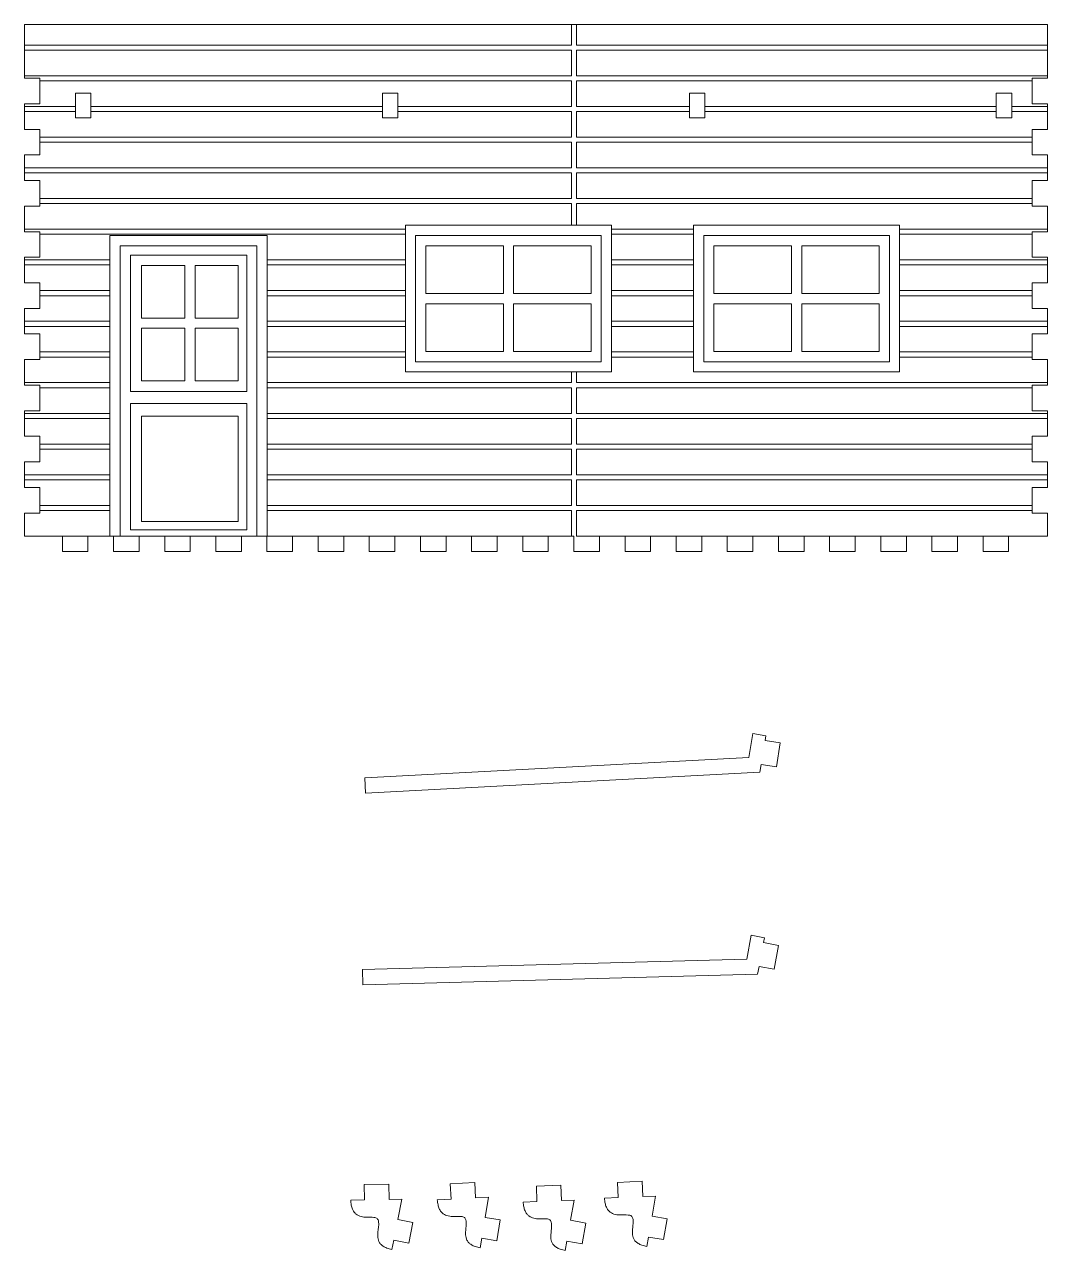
# Model space of a CAD drawing. Header units: millimetres. Extents: x -144 to 523, y -133 to 427.
# Drawn here: x -65.7 to 134.3, y -133.2 to 106.4 of the extents above; entities that cross this region are included whole.
import ezdxf

# ---------------------------------------------------------------- set-up
doc = ezdxf.new("R2010")
doc.units = ezdxf.units.MM

msp = doc.modelspace()

# ---------------------------------------------------------------- linework, layer by layer
at = {"color": 7, "linetype": 'Continuous', "lineweight": 15}
for p, q in [((-65.7, 106.39), (-65.7, 102.39)), ((-65.7, 106.39), (41.23, 106.39)), ((41.23, 106.39), (41.23, 102.39)), ((41.23, 106.39), (42.23, 106.39)), ((42.23, 106.39), (134.3, 106.39)), ((42.23, 106.39), (42.23, 102.39)), ((134.3, 106.39), (134.3, 102.39)), ((-65.7, 102.39), (41.23, 102.39)), ((-65.7, 102.39), (-65.7, 101.39)), ((-65.7, 101.39), (-65.7, 96.39)), ((-65.7, 101.39), (41.23, 101.39)), ((41.23, 101.39), (41.23, 96.39)), ((42.23, 102.39), (134.3, 102.39)), ((42.23, 101.39), (42.23, 96.39)), ((42.23, 101.39), (134.3, 101.39)), ((134.3, 101.39), (134.3, 102.39)), ((134.3, 101.39), (134.3, 96.39)), ((-65.7, 96.39), (41.23, 96.39)), ((-65.7, 96.39), (-65.7, 95.9)), ((-65.7, 95.9), (-62.7, 95.9)), ((-62.7, 95.9), (-62.7, 95.39)), ((42.23, 96.39), (134.3, 96.39)), ((131.3, 95.9), (134.3, 95.9)), ((131.3, 95.39), (131.3, 95.9)), ((134.3, 95.9), (134.3, 96.39)), ((-62.7, 90.9), (-62.7, 95.39)), ((-62.7, 95.39), (41.23, 95.39)), ((41.23, 95.39), (41.23, 90.39)), ((42.23, 95.39), (42.23, 90.39)), ((42.23, 95.39), (131.3, 95.39)), ((131.3, 95.39), (131.3, 90.9)), ((-55.7, 92.97), (-52.7, 92.97)), ((-55.7, 90.39), (-55.7, 92.97)), ((-52.7, 92.97), (-52.7, 90.39)), ((4.3, 90.39), (4.3, 92.97)), ((4.3, 92.97), (7.3, 92.97)), ((7.3, 92.97), (7.3, 90.39)), ((64.3, 90.39), (64.3, 92.97)), ((64.3, 92.97), (67.3, 92.97)), ((67.3, 92.97), (67.3, 90.39)), ((124.3, 92.97), (127.3, 92.97)), ((124.3, 90.39), (124.3, 92.97)), ((127.3, 92.97), (127.3, 90.39)), ((-65.7, 90.9), (-62.7, 90.9)), ((-65.7, 90.9), (-65.7, 90.39)), ((-65.7, 90.39), (-55.7, 90.39)), ((-65.7, 90.39), (-65.7, 89.39)), ((-65.7, 89.39), (-55.7, 89.39)), ((-65.7, 89.39), (-65.7, 85.9)), ((-55.7, 89.39), (-55.7, 90.39)), ((-55.7, 88.15), (-55.7, 89.39)), ((-52.7, 90.39), (4.3, 90.39)), ((-52.7, 90.39), (-52.7, 89.39)), ((-52.7, 89.39), (4.3, 89.39)), ((-52.7, 89.39), (-52.7, 88.15)), ((4.3, 89.39), (4.3, 90.39)), ((4.3, 88.15), (4.3, 89.39)), ((7.3, 90.39), (41.23, 90.39)), ((7.3, 90.39), (7.3, 89.39)), ((7.3, 89.39), (7.3, 88.15)), ((7.3, 89.39), (41.23, 89.39)), ((41.23, 89.39), (41.23, 84.39)), ((42.23, 90.39), (64.3, 90.39)), ((42.23, 89.39), (42.23, 84.39)), ((42.23, 89.39), (64.3, 89.39)), ((64.3, 89.39), (64.3, 90.39)), ((64.3, 88.15), (64.3, 89.39)), ((67.3, 90.39), (124.3, 90.39)), ((67.3, 90.39), (67.3, 89.39)), ((67.3, 89.39), (67.3, 88.15)), ((67.3, 89.39), (124.3, 89.39)), ((124.3, 89.39), (124.3, 90.39)), ((124.3, 88.15), (124.3, 89.39)), ((127.3, 90.39), (134.3, 90.39)), ((127.3, 90.39), (127.3, 89.39)), ((127.3, 89.39), (127.3, 88.15)), ((127.3, 89.39), (134.3, 89.39)), ((131.3, 90.9), (134.3, 90.9)), ((134.3, 90.9), (134.3, 90.39)), ((134.3, 89.39), (134.3, 90.39)), ((134.3, 89.39), (134.3, 85.9)), ((-52.7, 88.15), (-55.7, 88.15)), ((7.3, 88.15), (4.3, 88.15)), ((67.3, 88.15), (64.3, 88.15)), ((127.3, 88.15), (124.3, 88.15)), ((-62.7, 85.9), (-65.7, 85.9)), ((-62.7, 84.39), (-62.7, 85.9)), ((-62.7, 84.39), (41.23, 84.39)), ((-62.7, 84.39), (-62.7, 83.39)), ((42.23, 84.39), (131.3, 84.39)), ((131.3, 85.9), (131.3, 84.39)), ((134.3, 85.9), (131.3, 85.9)), ((131.3, 83.39), (131.3, 84.39)), ((-62.7, 80.9), (-62.7, 83.39)), ((-62.7, 83.39), (41.23, 83.39)), ((41.23, 83.39), (41.23, 78.39)), ((42.23, 83.39), (42.23, 78.39)), ((42.23, 83.39), (131.3, 83.39)), ((131.3, 83.39), (131.3, 80.9)), ((-65.7, 80.9), (-65.7, 78.39)), ((-65.7, 80.9), (-62.7, 80.9)), ((131.3, 80.9), (134.3, 80.9)), ((134.3, 80.9), (134.3, 78.39)), ((-65.7, 78.39), (41.23, 78.39)), ((-65.7, 78.39), (-65.7, 77.39)), ((-65.7, 77.39), (41.23, 77.39)), ((-65.7, 77.39), (-65.7, 75.9)), ((41.23, 77.39), (41.23, 72.39)), ((42.23, 78.39), (134.3, 78.39)), ((42.23, 77.39), (42.23, 72.39)), ((42.23, 77.39), (134.3, 77.39)), ((134.3, 77.39), (134.3, 78.39)), ((134.3, 77.39), (134.3, 75.9)), ((-62.7, 75.9), (-65.7, 75.9)), ((-62.7, 72.39), (-62.7, 75.9)), ((134.3, 75.9), (131.3, 75.9)), ((131.3, 75.9), (131.3, 72.39)), ((-62.7, 72.39), (41.23, 72.39)), ((-62.7, 72.39), (-62.7, 71.39)), ((42.23, 72.39), (131.3, 72.39)), ((131.3, 71.39), (131.3, 72.39)), ((-65.7, 70.9), (-65.7, 66.39)), ((-65.7, 70.9), (-62.7, 70.9)), ((-62.7, 70.9), (-62.7, 71.39)), ((-62.7, 71.39), (41.23, 71.39)), ((41.23, 71.39), (41.23, 67.15)), ((42.23, 71.39), (42.23, 67.15)), ((42.23, 71.39), (131.3, 71.39)), ((131.3, 71.39), (131.3, 70.9)), ((131.3, 70.9), (134.3, 70.9)), ((134.3, 70.9), (134.3, 66.39)), ((8.77, 67.15), (8.77, 66.39)), ((8.77, 67.15), (41.23, 67.15)), ((41.23, 67.15), (42.23, 67.15)), ((42.23, 67.15), (49.07, 67.15)), ((49.07, 67.15), (49.07, 66.39)), ((65.1, 67.15), (65.1, 66.39)), ((65.1, 67.15), (105.4, 67.15)), ((105.4, 67.15), (105.4, 66.39)), ((-65.7, 66.39), (8.77, 66.39)), ((-65.7, 66.39), (-65.7, 65.9)), ((-65.7, 65.9), (-62.7, 65.9)), ((-62.7, 65.9), (-62.7, 65.39)), ((-62.7, 60.9), (-62.7, 65.39)), ((-62.7, 65.39), (8.77, 65.39)), ((-49.02, 65.15), (-18.26, 65.15)), ((-49.02, 65.15), (-49.02, 60.39)), ((-18.26, 65.15), (-18.26, 60.39)), ((8.77, 66.39), (8.77, 65.39)), ((8.77, 65.39), (8.77, 60.39)), ((10.77, 65.15), (10.77, 40.49)), ((10.77, 65.15), (47.07, 65.15)), ((47.07, 65.15), (47.07, 40.49)), ((49.07, 66.39), (65.1, 66.39)), ((49.07, 66.39), (49.07, 65.39)), ((49.07, 65.39), (49.07, 60.39)), ((49.07, 65.39), (65.1, 65.39)), ((65.1, 66.39), (65.1, 65.39)), ((65.1, 65.39), (65.1, 60.39)), ((67.1, 65.15), (67.1, 40.49)), ((67.1, 65.15), (103.4, 65.15)), ((103.4, 65.15), (103.4, 40.49)), ((105.4, 66.39), (134.3, 66.39)), ((105.4, 66.39), (105.4, 65.39)), ((105.4, 65.39), (131.3, 65.39)), ((105.4, 65.39), (105.4, 60.39)), ((131.3, 65.9), (134.3, 65.9)), ((131.3, 65.39), (131.3, 65.9)), ((131.3, 65.39), (131.3, 60.9)), ((134.3, 65.9), (134.3, 66.39)), ((-47.02, 63.15), (-20.26, 63.15)), ((-47.02, 63.15), (-47.02, 6.39)), ((-20.26, 63.15), (-20.26, 6.39)), ((12.77, 63.15), (27.92, 63.15)), ((12.77, 63.15), (12.77, 53.82)), ((27.92, 63.15), (27.92, 53.82)), ((29.92, 63.15), (45.07, 63.15)), ((29.92, 63.15), (29.92, 53.82)), ((45.07, 63.15), (45.07, 53.82)), ((69.1, 63.15), (69.1, 53.82)), ((69.1, 63.15), (84.25, 63.15)), ((84.25, 63.15), (84.25, 53.82)), ((86.25, 63.15), (86.25, 53.82)), ((86.25, 63.15), (101.4, 63.15)), ((101.4, 63.15), (101.4, 53.82)), ((-65.7, 60.9), (-65.7, 60.39)), ((-65.7, 60.9), (-62.7, 60.9)), ((-65.7, 60.39), (-49.02, 60.39)), ((-65.7, 60.39), (-65.7, 59.39)), ((-49.02, 60.39), (-49.02, 59.39)), ((-44.97, 61.28), (-22.21, 61.28)), ((-44.97, 61.28), (-44.97, 34.66)), ((-22.21, 61.28), (-22.21, 34.66)), ((-18.26, 60.39), (8.77, 60.39)), ((-18.26, 59.39), (-18.26, 60.39)), ((8.77, 60.39), (8.77, 59.39)), ((49.07, 60.39), (65.1, 60.39)), ((49.07, 60.39), (49.07, 59.39)), ((65.1, 60.39), (65.1, 59.39)), ((105.4, 60.39), (134.3, 60.39)), ((105.4, 60.39), (105.4, 59.39)), ((131.3, 60.9), (134.3, 60.9)), ((134.3, 60.9), (134.3, 60.39)), ((134.3, 59.39), (134.3, 60.39)), ((-65.7, 59.39), (-65.7, 55.9)), ((-65.7, 59.39), (-49.02, 59.39)), ((-49.02, 59.39), (-49.02, 54.39)), ((-42.8, 59.3), (-42.8, 49.02)), ((-42.8, 59.3), (-34.35, 59.3)), ((-34.35, 59.3), (-34.35, 49.02)), ((-32.35, 59.3), (-32.35, 49.02)), ((-32.35, 59.3), (-23.9, 59.3)), ((-23.9, 59.3), (-23.9, 49.02)), ((-18.26, 59.39), (-18.26, 54.39)), ((-18.26, 59.39), (8.77, 59.39)), ((8.77, 59.39), (8.77, 54.39)), ((49.07, 59.39), (49.07, 54.39)), ((49.07, 59.39), (65.1, 59.39)), ((65.1, 59.39), (65.1, 54.39)), ((105.4, 59.39), (134.3, 59.39)), ((105.4, 59.39), (105.4, 54.39)), ((134.3, 59.39), (134.3, 55.9)), ((-62.7, 55.9), (-65.7, 55.9)), ((-62.7, 54.39), (-62.7, 55.9)), ((134.3, 55.9), (131.3, 55.9)), ((131.3, 55.9), (131.3, 54.39)), ((-62.7, 54.39), (-49.02, 54.39)), ((-62.7, 54.39), (-62.7, 53.39)), ((-62.7, 50.9), (-62.7, 53.39)), ((-62.7, 53.39), (-49.02, 53.39)), ((-49.02, 54.39), (-49.02, 53.39)), ((-49.02, 53.39), (-49.02, 48.39)), ((-18.26, 54.39), (8.77, 54.39)), ((-18.26, 53.39), (-18.26, 54.39)), ((-18.26, 53.39), (-18.26, 48.39)), ((-18.26, 53.39), (8.77, 53.39)), ((8.77, 54.39), (8.77, 53.39)), ((8.77, 53.39), (8.77, 48.39)), ((12.77, 53.82), (27.92, 53.82)), ((29.92, 53.82), (45.07, 53.82)), ((49.07, 54.39), (65.1, 54.39)), ((49.07, 54.39), (49.07, 53.39)), ((49.07, 53.39), (49.07, 48.39)), ((49.07, 53.39), (65.1, 53.39)), ((65.1, 54.39), (65.1, 53.39)), ((65.1, 53.39), (65.1, 48.39)), ((69.1, 53.82), (84.25, 53.82)), ((86.25, 53.82), (101.4, 53.82)), ((105.4, 54.39), (131.3, 54.39)), ((105.4, 54.39), (105.4, 53.39)), ((105.4, 53.39), (131.3, 53.39)), ((105.4, 53.39), (105.4, 48.39)), ((131.3, 53.39), (131.3, 54.39)), ((131.3, 53.39), (131.3, 50.9)), ((-65.7, 50.9), (-65.7, 48.39)), ((-65.7, 50.9), (-62.7, 50.9)), ((12.77, 51.82), (27.92, 51.82)), ((12.77, 51.82), (12.77, 42.49)), ((27.92, 51.82), (27.92, 42.49)), ((29.92, 51.82), (45.07, 51.82)), ((29.92, 51.82), (29.92, 42.49)), ((45.07, 51.82), (45.07, 42.49)), ((69.1, 51.82), (69.1, 42.49)), ((69.1, 51.82), (84.25, 51.82)), ((84.25, 51.82), (84.25, 42.49)), ((86.25, 51.82), (101.4, 51.82)), ((86.25, 51.82), (86.25, 42.49)), ((101.4, 51.82), (101.4, 42.49)), ((131.3, 50.9), (134.3, 50.9)), ((134.3, 50.9), (134.3, 48.39)), ((-65.7, 48.39), (-49.02, 48.39)), ((-65.7, 48.39), (-65.7, 47.39)), ((-49.02, 48.39), (-49.02, 47.39)), ((-42.8, 49.02), (-34.35, 49.02)), ((-32.35, 49.02), (-23.9, 49.02)), ((-18.26, 48.39), (8.77, 48.39)), ((-18.26, 47.39), (-18.26, 48.39)), ((8.77, 48.39), (8.77, 47.39)), ((49.07, 48.39), (65.1, 48.39)), ((49.07, 48.39), (49.07, 47.39)), ((65.1, 48.39), (65.1, 47.39)), ((105.4, 48.39), (134.3, 48.39)), ((105.4, 48.39), (105.4, 47.39)), ((134.3, 47.39), (134.3, 48.39)), ((-65.7, 47.39), (-65.7, 45.9)), ((-65.7, 47.39), (-49.02, 47.39)), ((-62.7, 45.9), (-65.7, 45.9)), ((-62.7, 42.39), (-62.7, 45.9)), ((-49.02, 47.39), (-49.02, 42.39)), ((-42.8, 47.02), (-42.8, 36.74)), ((-42.8, 47.02), (-34.35, 47.02)), ((-34.35, 47.02), (-34.35, 36.74)), ((-32.35, 47.02), (-23.9, 47.02)), ((-32.35, 47.02), (-32.35, 36.74)), ((-23.9, 47.02), (-23.9, 36.74)), ((-18.26, 47.39), (-18.26, 42.39)), ((-18.26, 47.39), (8.77, 47.39)), ((8.77, 47.39), (8.77, 42.39)), ((49.07, 47.39), (49.07, 42.39)), ((49.07, 47.39), (65.1, 47.39)), ((65.1, 47.39), (65.1, 42.39)), ((105.4, 47.39), (134.3, 47.39)), ((105.4, 47.39), (105.4, 42.39)), ((134.3, 45.9), (131.3, 45.9)), ((131.3, 45.9), (131.3, 42.39)), ((134.3, 47.39), (134.3, 45.9)), ((-65.7, 40.9), (-65.7, 36.39)), ((-65.7, 40.9), (-62.7, 40.9)), ((-62.7, 42.39), (-49.02, 42.39)), ((-62.7, 42.39), (-62.7, 41.39)), ((-62.7, 40.9), (-62.7, 41.39)), ((-62.7, 41.39), (-49.02, 41.39)), ((-49.02, 42.39), (-49.02, 41.39)), ((-49.02, 41.39), (-49.02, 36.39)), ((-18.26, 42.39), (8.77, 42.39)), ((-18.26, 41.39), (-18.26, 42.39)), ((-18.26, 41.39), (-18.26, 36.39)), ((-18.26, 41.39), (8.77, 41.39)), ((8.77, 42.39), (8.77, 41.39)), ((8.77, 41.39), (8.77, 38.49)), ((12.77, 42.49), (27.92, 42.49)), ((29.92, 42.49), (45.07, 42.49)), ((49.07, 42.39), (65.1, 42.39)), ((49.07, 42.39), (49.07, 41.39)), ((49.07, 41.39), (49.07, 38.49)), ((49.07, 41.39), (65.1, 41.39)), ((65.1, 42.39), (65.1, 41.39)), ((65.1, 41.39), (65.1, 38.49)), ((69.1, 42.49), (84.25, 42.49)), ((86.25, 42.49), (101.4, 42.49)), ((105.4, 42.39), (131.3, 42.39)), ((105.4, 42.39), (105.4, 41.39)), ((105.4, 41.39), (131.3, 41.39)), ((105.4, 41.39), (105.4, 38.49)), ((131.3, 41.39), (131.3, 42.39)), ((131.3, 41.39), (131.3, 40.9)), ((131.3, 40.9), (134.3, 40.9)), ((134.3, 40.9), (134.3, 36.39)), ((8.77, 38.49), (41.23, 38.49)), ((10.77, 40.49), (47.07, 40.49)), ((41.23, 38.49), (41.23, 36.39)), ((41.23, 38.49), (42.23, 38.49)), ((42.23, 38.49), (42.23, 36.39)), ((42.23, 38.49), (49.07, 38.49)), ((65.1, 38.49), (105.4, 38.49)), ((67.1, 40.49), (103.4, 40.49)), ((-65.7, 36.39), (-49.02, 36.39)), ((-65.7, 36.39), (-65.7, 35.9)), ((-49.02, 36.39), (-49.02, 35.39)), ((-42.8, 36.74), (-34.35, 36.74)), ((-32.35, 36.74), (-23.9, 36.74)), ((-18.26, 36.39), (41.23, 36.39)), ((-18.26, 35.39), (-18.26, 36.39)), ((42.23, 36.39), (134.3, 36.39)), ((134.3, 35.9), (134.3, 36.39)), ((-65.7, 35.9), (-62.7, 35.9)), ((-62.7, 35.9), (-62.7, 35.39)), ((-62.7, 30.9), (-62.7, 35.39)), ((-62.7, 35.39), (-49.02, 35.39)), ((-49.02, 35.39), (-49.02, 30.39)), ((-44.97, 34.66), (-22.21, 34.66)), ((-18.26, 35.39), (-18.26, 30.39)), ((-18.26, 35.39), (41.23, 35.39)), ((41.23, 35.39), (41.23, 30.39)), ((42.23, 35.39), (42.23, 30.39)), ((42.23, 35.39), (131.3, 35.39)), ((131.3, 35.9), (134.3, 35.9)), ((131.3, 35.39), (131.3, 35.9)), ((131.3, 35.39), (131.3, 30.9)), ((-44.97, 32.29), (-22.21, 32.29)), ((-44.97, 32.29), (-44.97, 7.65)), ((-22.21, 32.29), (-22.21, 7.65)), ((-65.7, 30.9), (-65.7, 30.39)), ((-65.7, 30.9), (-62.7, 30.9)), ((-65.7, 30.39), (-49.02, 30.39)), ((-65.7, 30.39), (-65.7, 29.39)), ((-65.7, 29.39), (-65.7, 25.9)), ((-65.7, 29.39), (-49.02, 29.39)), ((-49.02, 30.39), (-49.02, 29.39)), ((-49.02, 29.39), (-49.02, 24.39)), ((-42.8, 29.81), (-23.9, 29.81)), ((-42.8, 29.81), (-42.8, 9.23)), ((-23.9, 29.81), (-23.9, 9.23)), ((-18.26, 30.39), (41.23, 30.39)), ((-18.26, 29.39), (-18.26, 30.39)), ((-18.26, 29.39), (-18.26, 24.39)), ((-18.26, 29.39), (41.23, 29.39)), ((41.23, 29.39), (41.23, 24.39)), ((42.23, 30.39), (134.3, 30.39)), ((42.23, 29.39), (42.23, 24.39)), ((42.23, 29.39), (134.3, 29.39)), ((131.3, 30.9), (134.3, 30.9)), ((134.3, 30.9), (134.3, 30.39)), ((134.3, 29.39), (134.3, 30.39)), ((134.3, 29.39), (134.3, 25.9)), ((-62.7, 25.9), (-65.7, 25.9)), ((-62.7, 24.39), (-62.7, 25.9)), ((-62.7, 24.39), (-49.02, 24.39)), ((-62.7, 24.39), (-62.7, 23.39)), ((-49.02, 24.39), (-49.02, 23.39)), ((-18.26, 24.39), (41.23, 24.39)), ((-18.26, 23.39), (-18.26, 24.39)), ((42.23, 24.39), (131.3, 24.39)), ((131.3, 25.9), (131.3, 24.39)), ((134.3, 25.9), (131.3, 25.9)), ((131.3, 23.39), (131.3, 24.39)), ((-62.7, 20.9), (-62.7, 23.39)), ((-62.7, 23.39), (-49.02, 23.39)), ((-49.02, 23.39), (-49.02, 18.39)), ((-18.26, 23.39), (-18.26, 18.39)), ((-18.26, 23.39), (41.23, 23.39)), ((41.23, 23.39), (41.23, 18.39)), ((42.23, 23.39), (131.3, 23.39)), ((42.23, 23.39), (42.23, 18.39)), ((131.3, 23.39), (131.3, 20.9)), ((-65.7, 20.9), (-65.7, 18.39)), ((-65.7, 20.9), (-62.7, 20.9)), ((131.3, 20.9), (134.3, 20.9)), ((134.3, 20.9), (134.3, 18.39)), ((-65.7, 18.39), (-49.02, 18.39)), ((-65.7, 18.39), (-65.7, 17.39)), ((-65.7, 17.39), (-65.7, 15.9)), ((-65.7, 17.39), (-49.02, 17.39)), ((-49.02, 18.39), (-49.02, 17.39)), ((-49.02, 17.39), (-49.02, 12.39)), ((-18.26, 18.39), (41.23, 18.39)), ((-18.26, 17.39), (-18.26, 18.39)), ((-18.26, 17.39), (-18.26, 12.39)), ((-18.26, 17.39), (41.23, 17.39)), ((41.23, 17.39), (41.23, 12.39)), ((42.23, 18.39), (134.3, 18.39)), ((42.23, 17.39), (42.23, 12.39)), ((42.23, 17.39), (134.3, 17.39)), ((134.3, 17.39), (134.3, 18.39)), ((134.3, 17.39), (134.3, 15.9)), ((-62.7, 15.9), (-65.7, 15.9)), ((-62.7, 12.39), (-62.7, 15.9)), ((134.3, 15.9), (131.3, 15.9)), ((131.3, 15.9), (131.3, 12.39)), ((-62.7, 12.39), (-49.02, 12.39)), ((-62.7, 12.39), (-62.7, 11.39)), ((-49.02, 12.39), (-49.02, 11.39)), ((-18.26, 12.39), (41.23, 12.39)), ((-18.26, 11.39), (-18.26, 12.39)), ((42.23, 12.39), (131.3, 12.39)), ((131.3, 11.39), (131.3, 12.39)), ((-65.7, 10.9), (-65.7, 6.39)), ((-65.7, 10.9), (-62.7, 10.9)), ((-62.7, 10.9), (-62.7, 11.39)), ((-62.7, 11.39), (-49.02, 11.39)), ((-49.02, 11.39), (-49.02, 6.39)), ((-18.26, 11.39), (-18.26, 6.39)), ((-18.26, 11.39), (41.23, 11.39)), ((41.23, 11.39), (41.23, 6.39)), ((42.23, 11.39), (131.3, 11.39)), ((42.23, 11.39), (42.23, 6.39)), ((131.3, 11.39), (131.3, 10.9)), ((131.3, 10.9), (134.3, 10.9)), ((134.3, 10.9), (134.3, 6.39)), ((-44.97, 7.65), (-22.21, 7.65)), ((-42.8, 9.23), (-23.9, 9.23)), ((-65.7, 6.39), (-49.02, 6.39)), ((-58.29, 3.39), (-58.29, 6.39)), ((-53.29, 6.39), (-53.29, 3.39)), ((-49.02, 6.39), (-48.29, 6.39)), ((-48.29, 6.39), (-47.02, 6.39)), ((-48.29, 3.39), (-48.29, 6.39)), ((-47.02, 6.39), (-20.26, 6.39)), ((-43.29, 6.39), (-43.29, 3.39)), ((-38.29, 3.39), (-38.29, 6.39)), ((-33.29, 6.39), (-33.29, 3.39)), ((-28.29, 3.39), (-28.29, 6.39)), ((-23.29, 6.39), (-23.29, 3.39)), ((-20.26, 6.39), (-18.29, 6.39)), ((-18.29, 6.39), (-18.26, 6.39)), ((-18.29, 3.39), (-18.29, 6.39)), ((-18.26, 6.39), (41.23, 6.39)), ((-13.29, 6.39), (-13.29, 3.39)), ((-8.29, 3.39), (-8.29, 6.39)), ((-3.29, 6.39), (-3.29, 3.39)), ((1.71, 3.39), (1.71, 6.39)), ((6.71, 6.39), (6.71, 3.39)), ((11.71, 3.39), (11.71, 6.39)), ((16.71, 6.39), (16.71, 3.39)), ((21.71, 3.39), (21.71, 6.39)), ((26.71, 6.39), (26.71, 3.39)), ((31.71, 3.39), (31.71, 6.39)), ((36.71, 6.39), (36.71, 3.39)), ((41.23, 6.39), (41.71, 6.39)), ((41.71, 3.39), (41.71, 6.39)), ((42.23, 6.39), (134.3, 6.39)), ((46.71, 6.39), (46.71, 3.39)), ((51.71, 3.39), (51.71, 6.39)), ((56.71, 6.39), (56.71, 3.39)), ((61.71, 3.39), (61.71, 6.39)), ((66.71, 6.39), (66.71, 3.39)), ((71.71, 3.39), (71.71, 6.39)), ((76.71, 6.39), (76.71, 3.39)), ((81.71, 3.39), (81.71, 6.39)), ((86.71, 6.39), (86.71, 3.39)), ((91.71, 3.39), (91.71, 6.39)), ((96.71, 6.39), (96.71, 3.39)), ((101.71, 3.39), (101.71, 6.39)), ((106.71, 6.39), (106.71, 3.39)), ((111.71, 3.39), (111.71, 6.39)), ((116.71, 6.39), (116.71, 3.39)), ((121.71, 3.39), (121.71, 6.39)), ((126.71, 6.39), (126.71, 3.39)), ((-58.29, 3.39), (-53.29, 3.39)), ((-48.29, 3.39), (-43.29, 3.39)), ((-38.29, 3.39), (-33.29, 3.39)), ((-28.29, 3.39), (-23.29, 3.39)), ((-18.29, 3.39), (-13.29, 3.39)), ((-8.29, 3.39), (-3.29, 3.39)), ((1.71, 3.39), (6.71, 3.39)), ((11.71, 3.39), (16.71, 3.39)), ((21.71, 3.39), (26.71, 3.39)), ((31.71, 3.39), (36.71, 3.39)), ((41.71, 3.39), (46.71, 3.39)), ((51.71, 3.39), (56.71, 3.39)), ((61.71, 3.39), (66.71, 3.39)), ((71.71, 3.39), (76.71, 3.39)), ((81.71, 3.39), (86.71, 3.39)), ((91.71, 3.39), (96.71, 3.39)), ((101.71, 3.39), (106.71, 3.39)), ((111.71, 3.39), (116.71, 3.39)), ((121.71, 3.39), (126.71, 3.39)), ((76.67, -32.2), (75.91, -36.86)), ((79.25, -32.62), (76.67, -32.2)), ((79.09, -33.55), (79.25, -32.62)), ((82.06, -34.03), (79.09, -33.55)), ((81.3, -38.71), (82.06, -34.03)), ((75.91, -36.86), (0.82, -40.83)), ((78.09, -39.75), (78.34, -38.23)), ((78.34, -38.23), (81.3, -38.71)), ((78.09, -39.75), (0.98, -43.83)), ((0.82, -40.83), (0.98, -43.83)), ((75.53, -76.27), (76.4, -71.64)), ((76.4, -71.64), (78.97, -72.12)), ((78.97, -72.12), (78.79, -73.05)), ((78.79, -73.05), (81.74, -73.6)), ((81.74, -73.6), (80.86, -78.26)), ((75.53, -76.27), (0.36, -78.33)), ((0.36, -78.33), (0.44, -81.33)), ((77.63, -79.22), (77.92, -77.71)), ((80.86, -78.26), (77.92, -77.71)), ((77.63, -79.22), (0.44, -81.33)), ((55.06, -119.71), (50.24, -119.93)), ((55.19, -122.71), (55.06, -119.71)), ((5.54, -120.27), (0.72, -120.36)), ((0.72, -120.36), (0.77, -123.36)), ((5.59, -123.27), (5.54, -120.27)), ((22.34, -119.97), (17.53, -120.23)), ((17.53, -120.23), (17.69, -123.22)), ((22.5, -122.96), (22.34, -119.97)), ((39.19, -120.49), (34.37, -120.67)), ((34.37, -120.67), (34.48, -123.67)), ((39.3, -123.49), (39.19, -120.49)), ((50.24, -119.93), (50.37, -122.92)), ((0.77, -123.36), (-1.92, -123.4)), ((8.07, -123.23), (5.59, -123.27)), ((7.29, -127.16), (8.07, -123.23)), ((17.69, -123.22), (15, -123.37)), ((24.99, -122.83), (22.5, -122.96)), ((24.35, -126.79), (24.99, -122.83)), ((34.48, -123.67), (31.79, -123.77)), ((41.78, -123.4), (39.3, -123.49)), ((41.08, -127.35), (41.78, -123.4)), ((50.37, -122.92), (47.68, -123.04)), ((57.67, -122.6), (55.19, -122.71)), ((57, -126.55), (57.67, -122.6)), ((27.31, -127.26), (24.35, -126.79)), ((59.96, -127.06), (57, -126.55)), ((10.23, -127.75), (7.29, -127.16)), ((9.43, -131.8), (10.23, -127.75)), ((26.66, -131.34), (27.31, -127.26)), ((44.03, -127.88), (41.08, -127.35)), ((43.31, -131.94), (44.03, -127.88)), ((59.26, -131.13), (59.96, -127.06)), ((6.12, -133.04), (6.49, -131.22)), ((6.49, -131.22), (9.43, -131.8)), ((23.4, -132.7), (23.69, -130.87)), ((23.69, -130.87), (26.66, -131.34)), ((40.03, -133.25), (40.35, -131.42)), ((40.35, -131.42), (43.31, -131.94)), ((55.99, -132.46), (56.31, -130.62)), ((56.31, -130.62), (59.26, -131.13))]:
    msp.add_line(p, q, dxfattribs=at)
for points, knots in [([(-1.92, -123.4), (-1.9, -123.73), (-1.86, -124.32), (-1.63, -125.11), (-1.31, -125.72), (-0.76, -126.29), (0.1, -126.67), (1.3, -126.79), (2.27, -126.73), (2.96, -126.84), (3.25, -126.99), (3.48, -127.29), (3.56, -127.75), (3.55, -128.44), (3.43, -129.33), (3.3, -130.4), (3.46, -131.37), (3.91, -132.02), (4.44, -132.46), (5.2, -132.82), (5.79, -132.96), (6.12, -133.04)], [0, 0, 0, 0, 0.065685, 0.119048, 0.163527, 0.202615, 0.274951, 0.346918, 0.44298, 0.467406, 0.487678, 0.50651, 0.540712, 0.578913, 0.644543, 0.721148, 0.794879, 0.833627, 0.87787, 0.931942, 1, 1, 1, 1]), ([(15, -123.37), (15.04, -123.69), (15.1, -124.28), (15.35, -125.07), (15.7, -125.66), (16.27, -126.21), (17.15, -126.56), (18.35, -126.63), (19.31, -126.54), (20.01, -126.63), (20.31, -126.76), (20.54, -127.06), (20.65, -127.51), (20.66, -128.2), (20.57, -129.1), (20.48, -130.17), (20.68, -131.13), (21.15, -131.77), (21.7, -132.18), (22.47, -132.51), (23.07, -132.63), (23.4, -132.7)], [0, 0, 0, 0, 0.065686, 0.119048, 0.163527, 0.202615, 0.274951, 0.346918, 0.44298, 0.467406, 0.487678, 0.50651, 0.540712, 0.578913, 0.644543, 0.721148, 0.794879, 0.833628, 0.87787, 0.931942, 1, 1, 1, 1]), ([(31.79, -123.77), (31.82, -124.1), (31.87, -124.69), (32.11, -125.47), (32.45, -126.07), (33.01, -126.63), (33.88, -127), (35.08, -127.09), (36.04, -127.01), (36.74, -127.11), (37.04, -127.26), (37.27, -127.55), (37.36, -128.01), (37.37, -128.7), (37.26, -129.59), (37.15, -130.67), (37.33, -131.63), (37.79, -132.27), (38.34, -132.7), (39.1, -133.04), (39.7, -133.17), (40.03, -133.25)], [0, 0, 0, 0, 0.065685, 0.119048, 0.163527, 0.202615, 0.27495, 0.346918, 0.44298, 0.467406, 0.487678, 0.50651, 0.540712, 0.578913, 0.644543, 0.721148, 0.794879, 0.833628, 0.87787, 0.931943, 1, 1, 1, 1]), ([(47.68, -123.04), (47.72, -123.37), (47.77, -123.96), (48.02, -124.75), (48.37, -125.34), (48.92, -125.9), (49.8, -126.25), (51, -126.34), (51.96, -126.26), (52.66, -126.35), (52.96, -126.49), (53.19, -126.79), (53.29, -127.24), (53.3, -127.93), (53.19, -128.83), (53.1, -129.9), (53.29, -130.86), (53.75, -131.5), (54.3, -131.92), (55.06, -132.26), (55.66, -132.39), (55.99, -132.46)], [0, 0, 0, 0, 0.065685, 0.119047, 0.163527, 0.202615, 0.27495, 0.346917, 0.44298, 0.467405, 0.487677, 0.50651, 0.540712, 0.578913, 0.644543, 0.721147, 0.794878, 0.833627, 0.87787, 0.931942, 1, 1, 1, 1])]:
    msp.add_open_spline(points, degree=3, knots=knots, dxfattribs=at)

doc.saveas('drawing.dxf')
